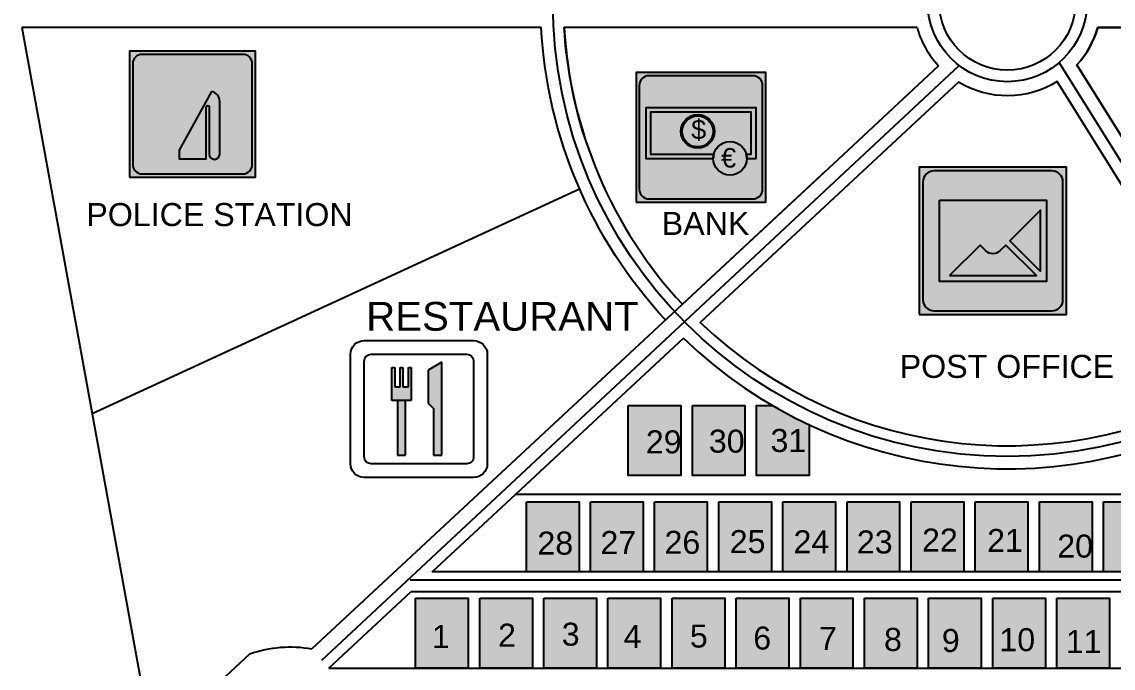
# Model space of a CAD drawing. Header units: metres. Extents: x 368 to 3789, y -155 to 1148.
# Drawn here: x 2074.4 to 2264, y 631.1 to 743.3 of the extents above; entities that cross this region are included whole.
import ezdxf

# ---------------------------------------------------------------- set-up
doc = ezdxf.new("R2010")
doc.units = ezdxf.units.M
doc.styles.get("Standard").update_dxf_attribs({"font": 'arial.ttf'})

# ---------------------------------------------------------------- blocks, each defined once
blk = doc.blocks.new('A$C47BE7189')
for p, q in [((302.6578175398608, 563.1990962711643), (302.6578175398608, 803.1990962711352)), ((302.6578175398608, 803.1990962711352), (322.6578175398608, 803.1990962711352)), ((322.6578175398608, 803.1990962711352), (322.6578175398608, 663.1990962711352)), ((362.6578175398899, 663.1990962711352), (362.6578175398899, 803.1990962711352)), ((362.6578175398899, 803.1990962711352), (382.6578175398608, 803.1990962711352)), ((382.6578175398608, 803.1990962711352), (382.6578175398608, 663.1990962711352)), ((422.6578175398899, 663.1990962711352), (422.6578175398899, 803.1990962711352)), ((422.6578175398899, 803.1990962711352), (442.6578175398608, 803.1990962711352)), ((442.6578175398608, 803.1990962711352), (442.6578175398608, 563.1990962711643)), ((666.6924515847786, 843.1990962711352), (566.6924515847495, 783.1990962711352)), ((666.6924515847786, 163.1990962711352), (666.6924515847786, 843.1990962711352)), ((566.6924515847495, 783.1990962711352), (566.6924515847495, 543.1990962711352)), ((322.6578175398608, 663.1990962711352), (362.6578175398899, 663.1990962711352)), ((382.6578175398608, 663.1990962711352), (422.6578175398899, 663.1990962711352)), ((442.6578175398608, 563.1990962711643), (302.6578175398608, 563.1990962711643)), ((342.6578175398899, 563.1990962711643), (342.6578175398899, 163.1990962711352)), ((402.6578175398899, 163.1990962711352), (402.6578175398899, 563.1990962711643)), ((566.6924515847495, 543.1990962711352), (606.6924515847786, 503.1990962711643)), ((606.6924515847786, 503.1990962711643), (606.6924515847786, 163.1990962711352)), ((342.6578175398899, 163.1990962711352), (402.6578175398899, 163.1990962711352)), ((606.6924515847786, 163.1990962711352), (666.6924515847786, 163.1990962711352))]:
    blk.add_line(p, q)
for points in [[(4.546735726762563e-05, 99.99998840131593), (4.546735726762563e-05, 899.9999884013159, -0.4142135623730951), (100.0000454673282, 999.9999884013159), (900.0000454673573, 999.9999884013159, -0.4142135623730951), (1000.000045467357, 899.9999884013159), (1000.000045467357, 99.99998840131593, -0.4142135623730951), (900.0000454673573, -1.159868406830356e-05), (100.0000454673282, -1.159868406830356e-05, -0.4142135623730969)], [(100.0000454673282, 149.9999884013159), (100.0000454673282, 849.9999884013159, -0.414213562373093), (150.0000454673573, 899.9999884013159), (850.0000454673282, 899.9999884013159, -0.4142135623730951), (900.0000454673573, 849.9999884013159), (900.0000454673573, 149.9999884013159, -0.4142135623730951), (850.0000454673282, 99.99998840131593), (150.0000454673573, 99.99998840131593, -0.4142135623730973)]]:
    blk.add_lwpolyline(points, format="xyb", close=True)
for points in [[(302.6578175398608, 803.1990962711352), (322.6578175398608, 803.1990962711352), (302.6578175398608, 563.1990962711643), (322.6578175398608, 563.1990962711643)], [(362.6578175398899, 803.1990962711352), (382.6578175398608, 803.1990962711352), (362.6578175398899, 663.1990962711352), (382.6578175398608, 663.1990962711352)], [(422.6578175398899, 803.1990962711352), (442.6578175398608, 803.1990962711352), (422.6578175398899, 663.1990962711352), (442.6578175398608, 663.1990962711352)], [(566.6924515847495, 543.1990962711352), (666.6924515847786, 543.1990962711352), (566.6924515847495, 783.1990962711352), (666.6924515847786, 843.1990962711352)], [(322.6578175398608, 663.1990962711352), (322.6578175398608, 563.1990962711643), (442.6578175398608, 663.1990962711352), (442.6578175398608, 563.1990962711643)], [(342.6578175398899, 563.1990962711643), (402.6578175398899, 563.1990962711643), (342.6578175398899, 163.1990962711352), (402.6578175398899, 163.1990962711352)], [(566.6924515847495, 543.1990962711352), (606.6924515847786, 503.1990962711643), (666.6924515847786, 543.1990962711352), (666.6924515847786, 503.1990962711643)], [(606.6924515847786, 503.1990962711643), (606.6924515847786, 163.1990962711352), (666.6924515847786, 503.1990962711643), (666.6924515847786, 163.1990962711352)]]:
    blk.add_solid(points)
blk = doc.blocks.new('background')
h = blk.add_hatch(color=256)
h.dxf.hatch_style = 1
edge = h.paths.add_edge_path(flags=16)
edge.add_line((-180, 5), (-20, 5))
edge.add_arc((-20, 20), 15, 270, 360)
edge.add_line((-5, 20), (-5, 180))
edge.add_arc((-20, 180), 15, 0, 90)
edge.add_line((-20, 195), (-180, 195))
edge.add_arc((-180, 180), 15, 90, 180)
edge.add_line((-195, 180), (-195, 20))
edge.add_arc((-180, 20), 15, 180, 270)
h.paths.add_polyline_path([(-200, 0), (0, 0), (0, 200), (-200, 200)])
at = {"true_color": 0xddd5c5}
h = blk.add_hatch(color=254, dxfattribs=at)
h.dxf.hatch_style = 1
edge = h.paths.add_edge_path()
edge.add_line((-180, 5), (-20, 5))
edge.add_arc((-20, 20), 15, 270, 360)
edge.add_line((-5, 20), (-5, 180))
edge.add_arc((-20, 180), 15, 0, 90)
edge.add_line((-20, 195), (-180, 195))
edge.add_arc((-180, 180), 15, 90, 180)
edge.add_line((-195, 180), (-195, 20))
edge.add_arc((-180, 20), 15, 180, 270)
blk.add_lwpolyline([(-200, 0), (0, 0), (0, 200), (-200, 200)], close=True)
blk.add_lwpolyline([(-180, 5), (-20, 5, 0.414213562373095), (-5, 20), (-5, 180, 0.414213562373095), (-20, 195), (-180, 195, 0.414213562373095), (-195, 180), (-195, 20, 0.414213562373095)], format="xyb", close=True)

msp = doc.modelspace()

# ---------------------------------------------------------------- hatches: boundary and pattern name
h = msp.add_hatch(color=256)
h.dxf.hatch_style = 1
edge = h.paths.add_edge_path()
edge.add_line((2107.416528913081, 731.238492633871), (2101.76329612579, 721.0186735375514))
edge.add_line((2101.76329612579, 721.0186735375514), (2101.76329612579, 719.5139025574214))
edge.add_line((2101.76329612579, 719.5139025574214), (2106.476639196234, 719.5139025574214))
edge.add_line((2106.476639196234, 719.5139025574214), (2106.476639196234, 728.5746202463188))
edge.add_arc((2106.733599985906, 728.5575346280713), 0.2575281844382342, 3.8040628145865867, 176.1959371854133, ccw=False)
edge.add_line((2106.990560775579, 728.5746202463188), (2106.990560775579, 720.3569867186471))
edge.add_arc((2107.901213976965, 720.3569867186472), 0.9106532013861397, 180.0000000000071, 270)
edge.add_line((2107.901213976965, 719.4463335172612), (2107.901910624296, 719.4463335172612))
edge.add_arc((2107.901910624296, 720.3551654122443), 0.9088318949831091, 270.0000000000286, 360)
edge.add_line((2108.810742519279, 720.3551654122443), (2108.810742519279, 729.467970463467))
edge.add_arc((2106.989436116507, 729.4679704634669), 1.821306402771825, 3.5764306201988e-12, 76.43796371199285)
h = msp.add_hatch(color=256)
h.dxf.hatch_style = 1
edge = h.paths.add_edge_path(flags=16)
edge.add_line((2250.699937775593, 711.3350547502472), (2243.627984481107, 704.2631014557612))
edge.add_arc((2243.145374454528, 704.7457114823409), 0.6825136449261645, 225.0000000000035, 314.99999999999653, ccw=False)
edge.add_line((2242.662764427948, 704.2631014557613), (2235.590811133462, 711.3350547502473))
edge.add_line((2235.590811133462, 711.3350547502472), (2250.699937775593, 711.3350547502472))
h.paths.add_polyline_path([(2234.866896093592, 710.6111397103778), (2234.866896093592, 699.9668017776837), (2240.18906505994, 705.2889707440307)], flags=16)
edge = h.paths.add_edge_path(flags=16)
edge.add_line((2235.590811133462, 699.2428867378143), (2250.699937775593, 699.2428867378143))
edge.add_line((2250.699937775593, 699.2428867378143), (2245.377768809246, 704.5650557041613))
edge.add_line((2245.377768809246, 704.5650557041613), (2244.351899520977, 703.5391864158918))
edge.add_arc((2243.145374454528, 704.7457114823409), 1.706284112315555, 225, 315, ccw=False)
edge.add_line((2241.938849388078, 703.5391864158918), (2240.912980099809, 704.5650557041613))
edge.add_line((2240.912980099809, 704.5650557041613), (2235.590811133462, 699.2428867378144))
h.paths.add_polyline_path([(2251.423852815463, 699.9668017776837), (2251.423852815463, 710.6111397103778), (2246.101683849115, 705.2889707440307)], flags=16)
h.paths.add_polyline_path([(2233.843125626203, 712.3588252176364), (2252.447623282852, 712.3588252176364), (2252.447623282852, 698.219116270425), (2233.843125626203, 698.219116270425)])
at = {"true_color": 0x98609e}
h = msp.add_hatch(color=215, dxfattribs=at)
h.dxf.hatch_style = 1
h.paths.add_polyline_path([(2151.99274201698, 643.2464235242783), (2142.85274201698, 643.2464235242783), (2142.85274201698, 631.0564235242782), (2151.99274201698, 631.0564235242782)])
h.paths.add_polyline_path([(2163.13274201698, 643.2464235242783), (2153.99274201698, 643.2464235242783), (2153.99274201698, 631.0564235242782), (2163.13274201698, 631.0564235242782)])
h.paths.add_polyline_path([(2174.272742016979, 643.2464235242783), (2165.13274201698, 643.2464235242783), (2165.13274201698, 631.0564235242782), (2174.272742016979, 631.0564235242782)])
h.paths.add_polyline_path([(2185.412742016979, 643.2464235242783), (2176.272742016979, 643.2464235242783), (2176.272742016979, 631.0564235242782), (2185.412742016979, 631.0564235242782)])
h.paths.add_polyline_path([(2196.552742016979, 643.2464235242783), (2187.412742016979, 643.2464235242783), (2187.412742016979, 631.0564235242782), (2196.552742016979, 631.0564235242782)])
h.paths.add_polyline_path([(2207.692742016979, 643.2464235242783), (2198.552742016979, 643.2464235242783), (2198.552742016979, 631.0564235242782), (2207.692742016979, 631.0564235242782)])
h.paths.add_polyline_path([(2218.832742016979, 643.2464235242783), (2209.692742016979, 643.2464235242783), (2209.692742016979, 631.0564235242782), (2218.832742016979, 631.0564235242782)])
h.paths.add_polyline_path([(2229.972742016979, 643.2464235242783), (2220.832742016979, 643.2464235242783), (2220.832742016979, 631.0564235242782), (2229.972742016979, 631.0564235242782)])
h.paths.add_polyline_path([(2241.112742016979, 643.2464235242783), (2231.972742016979, 643.2464235242783), (2231.972742016979, 631.0564235242782), (2241.112742016979, 631.0564235242782)])
h.paths.add_polyline_path([(2252.252742016979, 643.2464235242783), (2243.112742016979, 643.2464235242783), (2243.112742016979, 631.0564235242782), (2252.252742016979, 631.0564235242782)])
h.paths.add_polyline_path([(2263.392742016978, 643.2464235242783), (2254.252742016979, 643.2464235242783), (2254.252742016979, 631.0564235242782), (2263.392742016978, 631.0564235242782)])
h.paths.add_polyline_path([(2274.532742016978, 643.2464235242783), (2265.392742016978, 643.2464235242783), (2265.392742016978, 631.0564235242782), (2274.532742016978, 631.0564235242782)])
h.paths.add_polyline_path([(2285.672742016978, 643.2464235242783), (2276.532742016978, 643.2464235242783), (2276.532742016978, 631.0564235242782), (2285.672742016978, 631.0564235242782)])
h.paths.add_polyline_path([(2296.812742016978, 643.2464235242783), (2287.672742016978, 643.2464235242783), (2287.672742016978, 631.0564235242782), (2296.812742016978, 631.0564235242782)])
h.paths.add_polyline_path([(2307.952742016978, 643.2464235242783), (2298.812742016978, 643.2464235242783), (2298.812742016978, 631.0564235242782), (2307.952742016978, 631.0564235242782)])
h.paths.add_polyline_path([(2299.891075420065, 659.9764235242783), (2295.780087378164, 659.9764235242783), (2295.780087378164, 647.7864235242783), (2304.920087378164, 647.7864235242783), (2304.920087378164, 651.9262104620773)])
h.paths.add_polyline_path([(2293.780087378164, 659.9764235242783), (2284.640087378164, 659.9764235242783), (2284.640087378164, 647.7864235242783), (2293.780087378164, 647.7864235242783)])
h.paths.add_polyline_path([(2282.640087378164, 659.9764235242783), (2273.500087378165, 659.9764235242783), (2273.500087378165, 647.7864235242783), (2282.640087378164, 647.7864235242783)])
h.paths.add_polyline_path([(2271.500087378165, 659.9764235242783), (2262.360087378165, 659.9764235242783), (2262.360087378165, 647.7864235242783), (2271.500087378165, 647.7864235242783)])
h.paths.add_polyline_path([(2260.360087378165, 659.9764235242783), (2251.220087378165, 659.9764235242783), (2251.220087378165, 647.7864235242783), (2260.360087378165, 647.7864235242783)])
h.paths.add_polyline_path([(2249.220087378165, 659.9764235242783), (2240.080087378165, 659.9764235242783), (2240.080087378165, 647.7864235242783), (2249.220087378165, 647.7864235242783)])
h.paths.add_polyline_path([(2238.080087378165, 659.9764235242783), (2228.940087378165, 659.9764235242783), (2228.940087378165, 647.7864235242783), (2238.080087378165, 647.7864235242783)])
h.paths.add_polyline_path([(2226.940087378165, 659.9764235242783), (2217.800087378165, 659.9764235242783), (2217.800087378165, 647.7864235242782), (2226.940087378165, 647.7864235242783)])
h.paths.add_polyline_path([(2215.800087378165, 659.9764235242783), (2206.660087378165, 659.9764235242783), (2206.660087378165, 647.7864235242782), (2215.800087378165, 647.7864235242782)])
h.paths.add_polyline_path([(2204.660087378165, 659.9764235242783), (2195.520087378165, 659.9764235242783), (2195.520087378165, 647.7864235242782), (2204.660087378165, 647.7864235242782)])
h.paths.add_polyline_path([(2193.520087378165, 659.9764235242783), (2184.380087378166, 659.9764235242783), (2184.380087378166, 647.7864235242782), (2193.520087378165, 647.7864235242782)])
h.paths.add_polyline_path([(2182.380087378166, 659.9764235242783), (2173.240087378166, 659.9764235242783), (2173.240087378166, 647.7864235242782), (2182.380087378166, 647.7864235242782)])
h.paths.add_polyline_path([(2171.240087378166, 659.9764235242783), (2162.100087378166, 659.9764235242783), (2162.100087378166, 647.7864235242782), (2171.240087378166, 647.7864235242782)])
h.paths.add_polyline_path([(2188.930972269197, 676.7064235242783), (2179.790972269197, 676.7064235242783), (2179.790972269197, 664.5164235242783), (2188.930972269197, 664.5164235242783)])
h.paths.add_polyline_path([(2200.070972269197, 676.7064235242783), (2190.930972269197, 676.7064235242783), (2190.930972269197, 664.5164235242783), (2200.070972269197, 664.5164235242783)])
h.paths.add_polyline_path([(2211.210972269197, 673.3624417767622, -0.02220570376923595), (2204.833329927091, 676.7064235242783), (2202.070972269197, 676.7064235242783), (2202.070972269197, 664.5164235242783), (2211.210972269197, 664.5164235242783)])
h.paths.add_polyline_path([(2144.650924676059, 633.5500180664369), (2151.319410351366, 633.5500180664369), (2151.319410351366, 639.5745746830808), (2144.650924676059, 639.5745746830808)], flags=24)
h.paths.add_polyline_path([(2156.172111802939, 633.775146000504), (2162.840597478246, 633.775146000504), (2162.840597478246, 639.7997026171479), (2156.172111802939, 639.7997026171479)], flags=24)
h.paths.add_polyline_path([(2167.216539358079, 633.8660970245835), (2173.920495701871, 633.8660970245835), (2173.920495701871, 639.9970656466844), (2167.216539358079, 639.9970656466844)], flags=24)
h.paths.add_polyline_path([(2177.978566049266, 633.5832151669601), (2184.638866185692, 633.5832151669601), (2184.638866185692, 639.5832151669601), (2177.978566049266, 639.5832151669601)], flags=24)
h.paths.add_polyline_path([(2189.496610230134, 633.5639565306649), (2196.16373164896, 633.5639565306649), (2196.16373164896, 639.5844203778684), (2189.496610230134, 639.5844203778684)], flags=24)
h.paths.add_polyline_path([(2200.490078356086, 633.2010012131939), (2205.64014656891, 633.2010012131939), (2205.64014656891, 639.3278770658544), (2200.490078356086, 639.3278770658544)], flags=24)
h.paths.add_polyline_path([(2211.955450648151, 633.2383620320516), (2217.037306036964, 633.2383620320516), (2217.037306036964, 639.1605994126792), (2211.955450648151, 639.1605994126792)], flags=24)
h.paths.add_polyline_path([(2223.204526006082, 632.9597453201238), (2228.354594218907, 632.9597453201238), (2228.354594218907, 639.0866211727844), (2223.204526006082, 639.0866211727844)], flags=24)
h.paths.add_polyline_path([(2233.254607184599, 632.7754859403992), (2238.404675397423, 632.7754859403992), (2238.404675397423, 638.9023617930598), (2233.254607184599, 638.9023617930598)], flags=24)
h.paths.add_polyline_path([(2243.24482042009, 632.9196678523783), (2251.502664894851, 632.9196678523783), (2251.502664894851, 639.0465437050389), (2243.24482042009, 639.0465437050389)], flags=24)
h.paths.add_polyline_path([(2254.803527266796, 632.6825022969317), (2263.027265329551, 632.6825022969317), (2263.027265329551, 638.7070589135756), (2254.803527266796, 638.7070589135756)], flags=24)
h.paths.add_polyline_path([(2265.169487983226, 632.7361685908947), (2273.393226045981, 632.7361685908947), (2273.393226045981, 638.7607252075386), (2265.169487983226, 638.7607252075386)], flags=9)
h.paths.add_polyline_path([(2276.280376952461, 632.4775741743849), (2284.539585683702, 632.4775741743849), (2284.539585683702, 638.6085427964858), (2276.280376952461, 638.6085427964858)], flags=9)
h.paths.add_polyline_path([(2287.984345664177, 632.5386266120224), (2296.208083726932, 632.5386266120224), (2296.208083726932, 638.5631832286663), (2287.984345664177, 638.5631832286663)], flags=24)
h.paths.add_polyline_path([(2298.455492531242, 632.3897801866658), (2306.713337006004, 632.3897801866658), (2306.713337006004, 638.5166560393263), (2298.455492531242, 638.5166560393263)], flags=9)
h.paths.add_polyline_path([(2295.892846508506, 650.0016134942905), (2304.150690983268, 650.0016134942905), (2304.150690983268, 656.128489346951), (2295.892846508506, 656.128489346951)], flags=24)
h.paths.add_polyline_path([(2285.319756447138, 649.8078939043573), (2293.543494509894, 649.8078939043573), (2293.543494509894, 655.8324505210012), (2285.319756447138, 655.8324505210012)], flags=24)
h.paths.add_polyline_path([(2273.991145781411, 649.4712026906652), (2282.248990256172, 649.4712026906652), (2282.248990256172, 655.5980785433258), (2273.991145781411, 655.5980785433258)], flags=24)
h.paths.add_polyline_path([(2262.657953683405, 649.2456792133014), (2270.915798158167, 649.2456792133014), (2270.915798158167, 655.3725550659619), (2262.657953683405, 655.3725550659619)], flags=24)
h.paths.add_polyline_path([(2253.300595422859, 649.1714574272862), (2261.558439897621, 649.1714574272862), (2261.558439897621, 655.2983332799467), (2253.300595422859, 655.2983332799467)], flags=9)
h.paths.add_polyline_path([(2241.139123802962, 650.2355400071758), (2249.362861865718, 650.2355400071758), (2249.362861865718, 656.2600966238197), (2241.139123802962, 656.2600966238197)], flags=9)
h.paths.add_polyline_path([(2229.821944744313, 650.3037520869495), (2238.045682807068, 650.3037520869495), (2238.045682807068, 656.3283087035934), (2229.821944744313, 656.3283087035934)], flags=24)
h.paths.add_polyline_path([(2218.490048006249, 649.8897984704197), (2226.74925673749, 649.8897984704197), (2226.74925673749, 656.0207670925206), (2218.490048006249, 656.0207670925206)], flags=24)
h.paths.add_polyline_path([(2207.502615189959, 650.0057421102977), (2215.726353252715, 650.0057421102977), (2215.726353252715, 656.0302987269415), (2207.502615189959, 656.0302987269415)], flags=24)
h.paths.add_polyline_path([(2196.397700356649, 649.9520429873826), (2204.65554483141, 649.9520429873826), (2204.65554483141, 656.0789188400431), (2196.397700356649, 656.0789188400431)], flags=24)
h.paths.add_polyline_path([(2185.072076731651, 649.8307643083242), (2193.329921206412, 649.8307643083242), (2193.329921206412, 655.9576401609847), (2185.072076731651, 655.9576401609847)], flags=24)
h.paths.add_polyline_path([(2173.954032277846, 649.8754297326834), (2182.177770340601, 649.8754297326834), (2182.177770340601, 655.8999863493273), (2173.954032277846, 655.8999863493273)], flags=24)
h.paths.add_polyline_path([(2162.993356478333, 649.6931407594236), (2171.251200953095, 649.6931407594236), (2171.251200953095, 655.8200166120841), (2162.993356478333, 655.8200166120841)], flags=9)
h.paths.add_polyline_path([(2181.827927435306, 667.2844185749962), (2190.085771910068, 667.2844185749962), (2190.085771910068, 673.4112944276567), (2181.827927435306, 673.4112944276567)], flags=9)
h.paths.add_polyline_path([(2192.772547079471, 667.3986756853226), (2201.031755810713, 667.3986756853226), (2201.031755810713, 673.5296443074235), (2192.772547079471, 673.5296443074235)], flags=9)
h.paths.add_polyline_path([(2203.48247177495, 667.51633067739), (2211.741680506191, 667.51633067739), (2211.741680506191, 673.6472992994909), (2203.48247177495, 673.6472992994909)], flags=9)

# ---------------------------------------------------------------- linework, layer by layer
for p, q in [((2164.660291548897, 742.3522571984748), (2074.440381657338, 742.3522571984748)), ((2229.958112879271, 742.3522571984748), (2168.670398160069, 742.3522571984748)), ((2233.707760349307, 735.6914797492309), (2217.92079132455, 721.007162629315)), ((2217.92079132455, 721.0071626293152), (2124.827749782642, 634.4162697533453)), ((2086.633085831634, 675.313980471242), (2171.32124313759, 714.3297016081167)), ((2307.506234832066, 647.7864235242783), (2145.733652636595, 647.7864235242782)), ((2309.663073142662, 644.3338550902226), (2142.021829302954, 644.3338550902226)), ((2127.747389494269, 631.0564235242782), (2317.957556978315, 631.0564235242782))]:
    msp.add_line(p, q)
at = {"color": 150}
for p, q in [((2126.546891152376, 632.4379261154879), (2237.311006472459, 735.7274515822093)), ((2353.392090821041, 578.3115146580673), (2254.645830540704, 736.2518497260572)), ((2141.924233151271, 646.4249957638165), (2310.806695956754, 646.4249957638165))]:
    msp.add_line(p, q, dxfattribs=at)
at = {"elevation": 845.6569999999999}
msp.add_lwpolyline([(2074.440381657338, 742.3522571984748), (2096.536267127132, 620.8640242780075), (2098.270292541682, 618.8612978634354)], dxfattribs=at)
for points in [[(2186.259069947223, 691.5568763496608, -0.1753536679404064), (2164.660291548897, 742.352257198476)], [(2172.284340215944, 723.0703232836979, -0.06386281819840575), (2168.670398160069, 742.3522571984762, 0.1746187788957376), (2189.1906823977, 694.2837282759439), (2214.239349550752, 717.5828537337829)], [(2290.210289497641, 683.8694684867164), (2257.738876147141, 735.8482265569431, 0.1154984041041907), (2261.344620378745, 742.3522571984745), (2322.632335097946, 742.3522571984759)], [(2286.505414524334, 681.4035792134705), (2254.293569068403, 732.9668328321683, -0.283155564614495), (2237.190361385086, 732.8552744164599), (2192.314558125037, 691.1138530550843, 0.3431484768429761), (2286.50541452431, 681.4035792134551), (2254.293569068398, 732.9668328321651, -0.283155564614495), (2237.190361385078, 732.8552744164646), (2192.314558125037, 691.1138530550838)], [(2098.270292541682, 618.8612978634353), (2114.055824155527, 633.5442779694123, -0.1296964330655047), (2124.827749782642, 634.4162697533455)]]:
    msp.add_lwpolyline(points, format="xyb")
for points in [[(2257.738876147141, 735.8482265569435), (2290.210289497631, 683.8694684867099, 0.2280757323242099), (2322.632335097946, 742.3522571984721), (2261.344620378744, 742.3522571984759, -0.1154984041041907)], [(2107.416528913081, 731.238492633871), (2101.76329612579, 721.0186735375514), (2101.76329612579, 719.5139025574214), (2106.476639196234, 719.5139025574214), (2106.476639196234, 728.5746202463188, -0.9357169492557832), (2106.990560775579, 728.5746202463188), (2106.990560775579, 720.3569867186471, 0.414213562373095), (2107.901213976965, 719.4463335172612), (2107.901910624296, 719.4463335172612, 0.414213562373095), (2108.810742519279, 720.3551654122443), (2108.810742519279, 729.467970463467, 0.3464665688582008)], [(2200.390874339955, 719.5440858750732, 0.0686200819526594), (2200.301710310117, 720.335148085144), (2201.153286746894, 720.335148085144), (2201.153286746894, 727.6383421605449), (2183.685843713969, 727.6383421605445), (2183.685843713969, 720.3351480851436), (2194.653943541713, 720.3351480851439, 0.04210363708236383), (2194.564725556395, 719.546296238097), (2182.896991866923, 719.546296238097), (2182.896991866922, 728.4271940075912), (2201.94213859394, 728.4271940075917), (2201.94213859394, 719.546296238097)], [(2235.590811133462, 699.2428867378144), (2250.699937775593, 699.2428867378144), (2245.377768809246, 704.5650557041613), (2244.351899520977, 703.5391864158919, -0.414213562373095), (2241.938849388078, 703.5391864158919), (2240.912980099809, 704.5650557041613)]]:
    msp.add_lwpolyline(points, format="xyb", close=True)
for points in [[(2093.158505619248, 716.3747458519692), (2115.014182452513, 716.3747458519692), (2115.014182452513, 738.2304226852332), (2093.158505619248, 738.2304226852332)], [(2230.348243612162, 692.4918399016651), (2255.942505296894, 692.4918399016651), (2255.942505296894, 718.0861015863966), (2230.348243612162, 718.0861015863966)], [(2233.843125626203, 712.3588252176365), (2252.447623282852, 712.3588252176365), (2252.447623282852, 698.2191162704252), (2233.843125626203, 698.2191162704252)], [(2251.423852815463, 699.9668017776838), (2251.423852815463, 710.6111397103779), (2246.101683849115, 705.2889707440308)], [(2179.790972269197, 676.7064235242783), (2188.930972269197, 676.7064235242783), (2188.930972269197, 664.5164235242783), (2179.790972269197, 664.5164235242783)], [(2190.930972269197, 676.7064235242783), (2200.070972269197, 676.7064235242783), (2200.070972269197, 664.5164235242783), (2190.930972269197, 664.5164235242783)], [(2162.100087378166, 659.9764235242783), (2171.240087378166, 659.9764235242783), (2171.240087378166, 647.7864235242782), (2162.100087378166, 647.7864235242782)], [(2173.240087378166, 659.9764235242783), (2182.380087378166, 659.9764235242783), (2182.380087378166, 647.7864235242782), (2173.240087378166, 647.7864235242782)], [(2184.380087378166, 659.9764235242783), (2193.520087378165, 659.9764235242783), (2193.520087378165, 647.7864235242782), (2184.380087378166, 647.7864235242782)], [(2195.520087378165, 659.9764235242783), (2204.660087378165, 659.9764235242783), (2204.660087378165, 647.7864235242782), (2195.520087378165, 647.7864235242782)], [(2206.660087378165, 659.9764235242783), (2215.800087378165, 659.9764235242783), (2215.800087378165, 647.7864235242782), (2206.660087378165, 647.7864235242782)], [(2217.800087378165, 659.9764235242783), (2226.940087378165, 659.9764235242783), (2226.940087378165, 647.7864235242782), (2217.800087378165, 647.7864235242782)], [(2228.940087378165, 659.9764235242783), (2238.080087378165, 659.9764235242783), (2238.080087378165, 647.7864235242782), (2228.940087378165, 647.7864235242782)], [(2240.080087378165, 659.9764235242783), (2249.220087378165, 659.9764235242783), (2249.220087378165, 647.7864235242782), (2240.080087378165, 647.7864235242782)], [(2251.220087378165, 659.9764235242783), (2260.360087378165, 659.9764235242783), (2260.360087378165, 647.7864235242782), (2251.220087378165, 647.7864235242782)], [(2262.360087378165, 659.9764235242783), (2271.500087378165, 659.9764235242783), (2271.500087378165, 647.7864235242782), (2262.360087378165, 647.7864235242782)], [(2142.85274201698, 643.2464235242783), (2151.99274201698, 643.2464235242783), (2151.99274201698, 631.0564235242782), (2142.85274201698, 631.0564235242782)], [(2153.99274201698, 643.2464235242783), (2163.13274201698, 643.2464235242783), (2163.13274201698, 631.0564235242782), (2153.99274201698, 631.0564235242782)], [(2165.13274201698, 643.2464235242783), (2174.272742016979, 643.2464235242783), (2174.272742016979, 631.0564235242782), (2165.13274201698, 631.0564235242782)], [(2176.272742016979, 643.2464235242783), (2185.412742016979, 643.2464235242783), (2185.412742016979, 631.0564235242782), (2176.272742016979, 631.0564235242782)], [(2187.412742016979, 643.2464235242783), (2196.552742016979, 643.2464235242783), (2196.552742016979, 631.0564235242782), (2187.412742016979, 631.0564235242782)], [(2198.552742016979, 643.2464235242783), (2207.692742016979, 643.2464235242783), (2207.692742016979, 631.0564235242782), (2198.552742016979, 631.0564235242782)], [(2209.692742016979, 643.2464235242783), (2218.832742016979, 643.2464235242783), (2218.832742016979, 631.0564235242782), (2209.692742016979, 631.0564235242782)], [(2220.832742016979, 643.2464235242783), (2229.972742016979, 643.2464235242783), (2229.972742016979, 631.0564235242782), (2220.832742016979, 631.0564235242782)], [(2231.972742016979, 643.2464235242783), (2241.112742016979, 643.2464235242783), (2241.112742016979, 631.0564235242782), (2231.972742016979, 631.0564235242782)], [(2243.112742016979, 643.2464235242783), (2252.252742016979, 643.2464235242783), (2252.252742016979, 631.0564235242782), (2243.112742016979, 631.0564235242782)], [(2254.252742016979, 643.2464235242783), (2263.392742016978, 643.2464235242783), (2263.392742016978, 631.0564235242782), (2254.252742016979, 631.0564235242782)]]:
    msp.add_lwpolyline(points, close=True)
for points in [[(2189.378296654704, 688.3826768229807), (2160.258864960683, 661.2971122237087), (2270.97337978698, 661.2971122237086), (2289.210087378164, 661.2971122237086), (2299.066033994323, 661.2971122237086)], [(2211.210972269197, 673.3624417767621), (2211.210972269197, 664.5164235242783), (2202.070972269197, 664.5164235242783), (2202.070972269197, 676.7064235242783), (2204.833329927091, 676.7064235242783)], [(2145.733652636594, 647.7864235242781), (2160.258864960683, 661.2971122237087)], [(2127.747389494269, 631.0564235242783), (2142.021829302954, 644.3338550902226)]]:
    msp.add_lwpolyline(points)
at = {"color": 150}
for centre, radius in [((2245.651366629008, 746.8008764859659), 78.96237185590553), ((2245.651366629007, 746.8008764859654), 13.86298476663898)]:
    msp.add_circle(centre, radius, dxfattribs=at)
for centre, radius in [((2245.651366629007, 746.8008764859654), 11.86298476663898), ((2191.851168220721, 724.2981650459419), 2.913942363864499), ((2191.851168220721, 724.2981650459419), 2.688504593217879), ((2197.477826925915, 719.6310241862882), 2.913942363864499)]:
    msp.add_circle(centre, radius)
for centre, radius, start, end in [((2245.651366629002, 746.8008764859626), 16.31160405412298, 195.8266201318721, 222.9275654620594), ((2245.651366629007, 746.8008764859657), 81.11315834189422, 226.0715074411996, 301.9932456321504)]:
    msp.add_arc(centre, radius, start, end)

# ---------------------------------------------------------------- block references
for name, p, xscale, yscale, zscale in [('background', (2115.014182452513, 716.3747458519692), 0.1092783841663197, 0.1092783841663197, 0.1092783841663197), ('background', (2203.691453762762, 712.0031978969464), 0.1127188853233095, 0.1127188853233095, 0.1127188853233095), ('background', (2255.942505296894, 692.4918399016651), 0.1279713084236574, 0.1279713084236574, 0.1279713084236574), ('A$C47BE7189', (2131.549818307246, 664.1938348548579), 0.0237597889741748, 0.0237597889741748, 0.0237597889741748)]:
    msp.add_blockref(name, p, dxfattribs=dict(xscale=xscale, yscale=yscale, zscale=zscale))

# ---------------------------------------------------------------- texts
for s, height, p in [('POLICE STATION ', 4, (2085.651321930663, 707.8550141514256)), ('BANK', 4, (2185.610790684363, 706.3169328106551)), ('RESTAURANT', 5, (2134.264689181134, 689.6825777308443)), ('POST OFFICE ', 4, (2226.960882675304, 681.4856905666929)), ('29', 4, (2182.84907341075, 668.3737773744506)), ('30', 4, (2193.794375183154, 668.4914451259774)), ('31', 4, (2204.504299878633, 668.6091001180448)), ('28', 4, (2164.014502453777, 650.782499558878)), ('27', 4, (2174.958125047287, 650.879522502124)), ('26', 4, (2186.093222707094, 650.9201231077786)), ('25', 4, (2197.418846332092, 651.041401786837)), ('24', 4, (2208.5067079594, 651.0098348797383)), ('23', 4, (2219.511876109932, 650.9825679110745)), ('22', 4, (2230.826037513753, 651.3078448563901)), ('21', 4, (2242.143216572403, 651.2396327766164)), ('20', 4, (2254.321741398303, 650.2608162267406)), ('3 ', 4, (2168.238367461762, 634.9588664652383)), ('1 ', 4, (2145.6550174455, 634.5541108358775)), ('2 ', 4, (2157.17620457238, 634.7792387699446)), ('4 ', 4, (2178.978566049266, 634.5832151669601)), ('5 ', 4, (2190.500020871335, 634.6355799958765)), ('6', 4, (2201.51122433153, 634.2903600126483)), ('7', 4, (2212.942490211589, 634.2254015954895)), ('8', 4, (2224.225671981526, 634.0491041195783)), ('9', 4, (2234.275753160042, 633.8648447398537)), ('10', 4, (2244.265966395534, 634.0090266518328)), ('11', 4, (2255.807620036237, 633.6865950663723))]:
    msp.add_text(s, height=height).set_placement(p)
at = {"char_height": 3.381566559699286, "attachment_point": 1}
for s, insert in [('$', (2190.719831059756, 726.3293717440154)), ('€', (2195.914236981273, 721.4024205826433))]:
    msp.add_mtext_dynamic_manual_height_columns(s, width=11.39547108676001, gutter_width=1.408986066541369, heights=[0], dxfattribs=dict(at, insert=insert))

doc.saveas('drawing.dxf')
